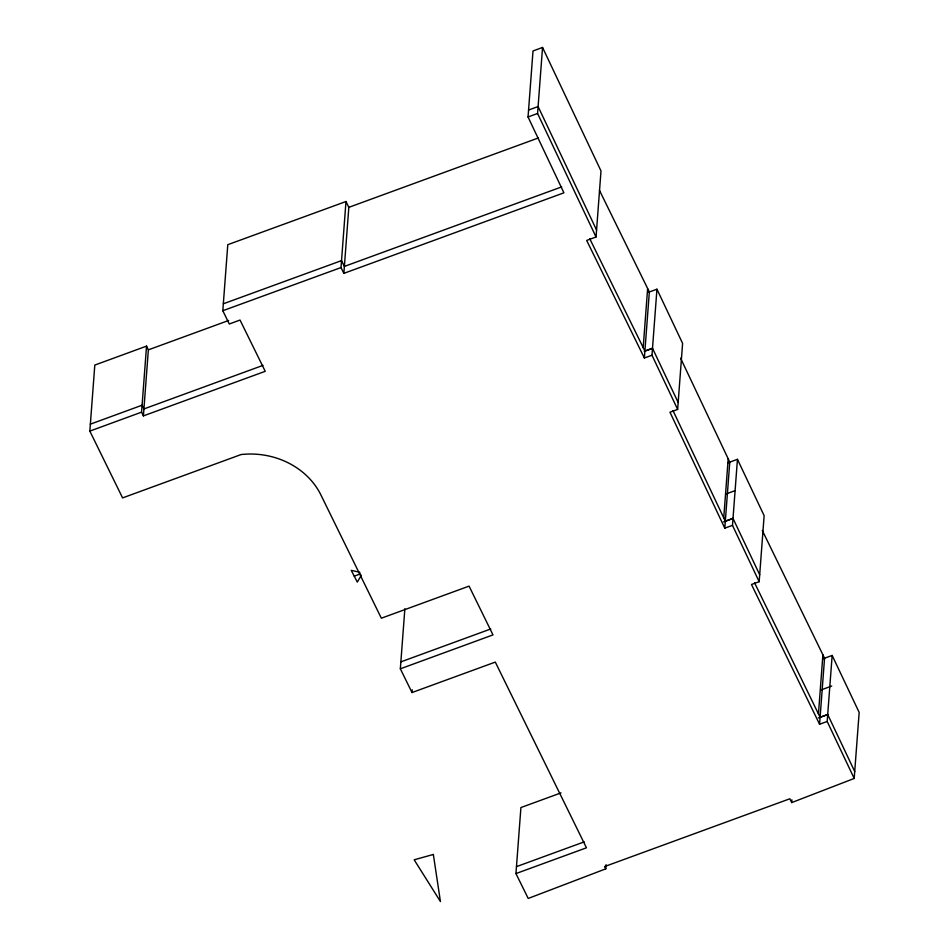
<?xml version="1.0" encoding="UTF-8"?>
<svg xmlns="http://www.w3.org/2000/svg" width="949" height="949" viewBox="0 0 949 949"><rect width="100%" height="100%" fill="white"/><g stroke="black" fill="none" stroke-linecap="round" stroke-linejoin="round"><path stroke-width="1.42" d="M606.091 864.681L605.77 868.845L528.213 898.454L515.948 873.578L586.458 847.801L495.307 662.094L412.02 692.545L400.348 668.808L492.994 634.905L469.067 586.126L381.344 618.214L321.082 495.319A75.22 66.098 4.3 0 0 241.105 454.547L122.587 497.905L89.835 431.107L94.805 365.08L146.537 346.124L148.364 349.849L143.394 415.887L265.234 371.308L240.026 320.038L229.29 324.012L222.813 310.726L227.784 244.688L345.982 201.52L348.829 207.333L343.858 273.359L563.92 192.825L528.047 116.988L533.006 50.961L542.543 47.45L601.002 170.95L596.043 236.989L586.672 240.429L644.371 357.998L651.987 355.234L656.945 289.208L648.677 292.221M143.394 415.887L141.567 412.151L146.537 346.124M343.858 273.359L341.011 267.559L345.982 201.52M400.348 668.808L404.867 608.689M412.02 692.545L412.234 689.769M596.043 236.989L537.573 113.477L542.543 47.45M515.948 873.578L520.918 807.552L561.001 792.889M643.173 347.714L647.621 288.626M644.371 357.998L649.341 291.972L599.412 190.251M727.966 462.792L737.456 459.316L732.486 525.355L724.799 528.154L669.958 412.21L677.645 409.41L682.604 343.372L656.945 289.208M723.755 517.798L728.203 458.711M724.799 528.154L729.769 462.116L680.587 358.164M822.854 658.831L832.154 655.439L827.184 721.465L819.58 724.241L751.478 584.489L759.164 581.69L764.135 515.663L737.456 459.316M832.154 655.439L859.165 712.414L854.195 778.453L791.691 802.593L791.893 799.817M818.453 713.921L822.902 654.834M819.58 724.241L824.551 658.203L762.284 530.432M361.379 575.213L357.298 582.105L351.237 570.361L359.861 572.283M354.25 576.197L360.312 573.86M528.569 110.048L538.095 106.537L596.565 230.049M528.047 116.988L537.573 113.477M90.357 424.167L142.089 405.211L143.916 408.948L262.992 365.377M89.835 431.107L141.567 412.151M348.829 207.333L538.439 137.937M223.335 303.787L341.533 260.619L344.38 266.42L561.666 186.894M222.813 310.726L341.011 267.559M148.364 349.849L228.662 320.477M644.241 351.32L652.509 348.295L678.167 402.471M725.605 494.121L735.095 490.645M723.518 521.891L733.008 518.415L759.686 574.75M400.869 661.868L490.752 628.973M820.873 689.994L831.715 686.032M818.406 717.919L827.706 714.526L854.717 771.513M516.47 866.639L584.216 841.87M604.596 866.567L789.817 798.785L791.691 802.593M652.509 348.295L644.893 351.059L589.78 238.78M733.008 518.415L725.321 521.203L672.995 410.597M827.706 714.526L820.102 717.302L754.597 582.876M604.643 866.544L605.77 868.845M827.184 721.465L854.195 778.453M651.987 355.234L677.645 409.41M732.486 525.355L759.164 581.69M433.337 854.456L414.179 859.806L440.431 901.55L433.337 854.456"/></g></svg>
